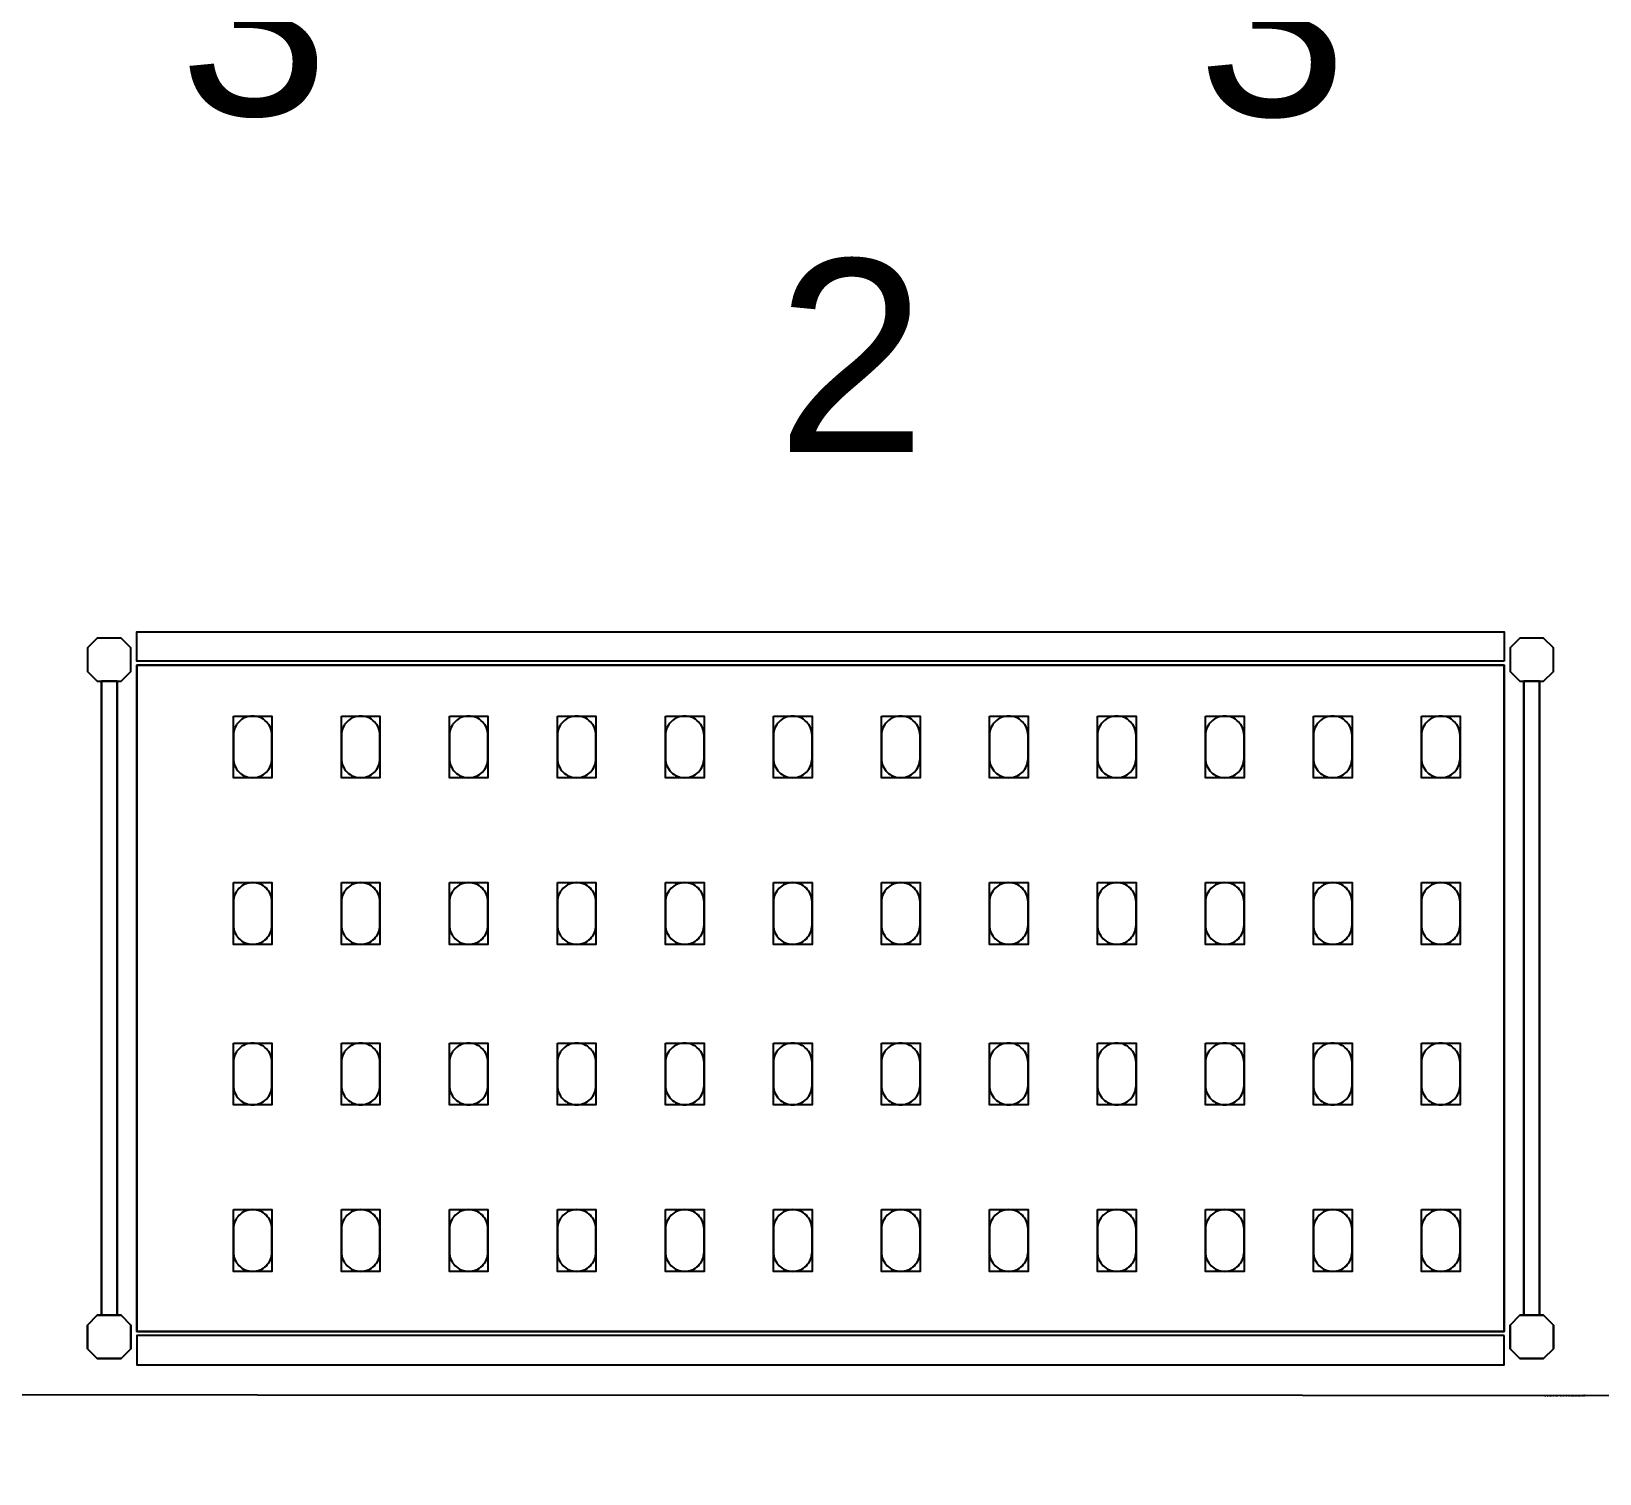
# Model space of a CAD drawing. Header units: millimetres. Extents: x 45 to 25350, y 77 to 5059.
# Drawn here: x 21792.9 to 21894.5, y 4124.9 to 4218.4 of the extents above; entities that cross this region are included whole.
import ezdxf
from ezdxf.enums import TextEntityAlignment as Align

# ---------------------------------------------------------------- set-up
doc = ezdxf.new("R2010")
doc.units = ezdxf.units.MM
doc.header["$LTSCALE"] = 5
for name, color, linetype in [('200-EquipBlack-3d', 250, 'Continuous'), ('200-EquipBorder-2d', 9, 'Continuous'), ('200-EquipID-2d', 7, 'Continuous'), ('200-EquipInternal-2d', 252, 'Continuous'), ('200-EquipSteel-3d', 9, 'Continuous'), ('HG-034 Soğuk Oda', 1, 'Continuous')]:
    doc.layers.add(name, color=color, linetype=linetype)
doc.layers.add('200-InsPoint-3D', color=3, linetype='Continuous', plot=False)
doc.styles.add('ARIAL', font='ARIALUNI.TTF', dxfattribs={"height": 1})
doc.styles.add('ROMANS', font='micross.ttf')

# ---------------------------------------------------------------- blocks, each defined once
blk = doc.blocks.new('attrib')
at = {"layer": '200-EquipID-2d', "style": 'ARIAL'}
blk.add_attdef('POS', text='', height=2.5, dxfattribs=at).set_placement((0, 0, -1), align=Align.MIDDLE)
at = {"layer": '200-EquipID-2d', "style": 'ROMANS', "flags": 1}
for tag, p in [('ZONA', (0, -4.905, -2)), ('EQUIPMENTDATA', (0, -7.89, -2)), ('LONGDESCR', (0, -11.302, -2)), ('EQUIPMENTCONN', (0, -14.714, -2)), ('ACCESSORYDATA', (0, -18.552, -2)), ('ACCESSORYCONN', (0, -21.857, -2))]:
    blk.add_attdef(tag, text='', height=2.5, dxfattribs=at).set_placement(p, align=Align.CENTER)
blk = doc.blocks.new('BLS1784')
at = {"layer": '200-InsPoint-3D'}
blk.add_point((0, 0), dxfattribs=at)
blk.add_point((0, 0), dxfattribs=at)
blk.add_point((0, 0), dxfattribs=at)
blk.add_point((0, 0), dxfattribs=at)
blk.add_point((0, 0), dxfattribs=at)
blk.add_point((0, 0), dxfattribs=at)
blk.add_point((0, 0), dxfattribs=at)
blk.add_point((0, 0), dxfattribs=at)
blk.add_point((0, 0), dxfattribs=at)
blk.add_point((0, 0), dxfattribs=at)
blk.add_point((0, 0), dxfattribs=at)
blk.add_point((0, 0), dxfattribs=at)
blk.add_point((0, 0), dxfattribs=at)
blk.add_point((0, 0), dxfattribs=at)
blk.add_point((0, 0), dxfattribs=at)
blk.add_point((0, 0), dxfattribs=at)
blk.add_point((0, 0), dxfattribs=at)
blk.add_point((0, 0), dxfattribs=at)
blk.add_point((0, 0), dxfattribs=at)
blk.add_point((0, 0), dxfattribs=at)
blk.add_point((0, 0), dxfattribs=at)
blk.add_point((0, 0), dxfattribs=at)
blk.add_point((0, 0), dxfattribs=at)
blk.add_point((0, 0), dxfattribs=at)
blk.add_point((0, 0), dxfattribs=at)
blk.add_point((0, 0), dxfattribs=at)
blk.add_point((0, 0), dxfattribs=at)
blk.add_point((0, 0), dxfattribs=at)
blk.add_point((0, 0), dxfattribs=at)
blk.add_point((0, 0), dxfattribs=at)
blk.add_point((0, 0), dxfattribs=at)
at = {"layer": '200-InsPoint-3D', "flags": 9}
blk.add_attdef('DISTANG', (0, 0), '', height=1, dxfattribs=at)
blk = doc.blocks.new('BLS950')
at = {"layer": '200-EquipBlack-3d'}
for points, elevation in [([(105.5, -120.5), (80.5, -120.5), (80.5, -80.5), (105.5, -80.5)], 1617), ([(105.5, -120.5), (80.5, -120.5), (80.5, -80.5), (105.5, -80.5)], 1167), ([(105.5, -120.5), (80.5, -120.5), (80.5, -80.5), (105.5, -80.5)], 717), ([(105.5, -120.5), (80.5, -120.5), (80.5, -80.5), (105.5, -80.5)], 267), ([(175.5, -120.5), (150.5, -120.5), (150.5, -80.5), (175.5, -80.5)], 1617), ([(175.5, -120.5), (150.5, -120.5), (150.5, -80.5), (175.5, -80.5)], 1167), ([(175.5, -120.5), (150.5, -120.5), (150.5, -80.5), (175.5, -80.5)], 717), ([(175.5, -120.5), (150.5, -120.5), (150.5, -80.5), (175.5, -80.5)], 267), ([(245.5, -120.5), (220.5, -120.5), (220.5, -80.5), (245.5, -80.5)], 1617), ([(245.5, -120.5), (220.5, -120.5), (220.5, -80.5), (245.5, -80.5)], 267), ([(245.5, -120.5), (220.5, -120.5), (220.5, -80.5), (245.5, -80.5)], 717), ([(245.5, -120.5), (220.5, -120.5), (220.5, -80.5), (245.5, -80.5)], 1167), ([(315.5, -120.5), (290.5, -120.5), (290.5, -80.5), (315.5, -80.5)], 1617), ([(315.5, -120.5), (290.5, -120.5), (290.5, -80.5), (315.5, -80.5)], 267), ([(315.5, -120.5), (290.5, -120.5), (290.5, -80.5), (315.5, -80.5)], 717), ([(315.5, -120.5), (290.5, -120.5), (290.5, -80.5), (315.5, -80.5)], 1167), ([(385.5, -120.5), (360.5, -120.5), (360.5, -80.5), (385.5, -80.5)], 1617), ([(385.5, -120.5), (360.5, -120.5), (360.5, -80.5), (385.5, -80.5)], 267), ([(385.5, -120.5), (360.5, -120.5), (360.5, -80.5), (385.5, -80.5)], 717), ([(385.5, -120.5), (360.5, -120.5), (360.5, -80.5), (385.5, -80.5)], 1167), ([(455.5, -120.5), (430.5, -120.5), (430.5, -80.5), (455.5, -80.5)], 1617), ([(455.5, -120.5), (430.5, -120.5), (430.5, -80.5), (455.5, -80.5)], 267), ([(455.5, -120.5), (430.5, -120.5), (430.5, -80.5), (455.5, -80.5)], 717), ([(455.5, -120.5), (430.5, -120.5), (430.5, -80.5), (455.5, -80.5)], 1167), ([(525.5, -120.5), (500.5, -120.5), (500.5, -80.5), (525.5, -80.5)], 1617), ([(525.5, -120.5), (500.5, -120.5), (500.5, -80.5), (525.5, -80.5)], 1167), ([(525.5, -120.5), (500.5, -120.5), (500.5, -80.5), (525.5, -80.5)], 717), ([(525.5, -120.5), (500.5, -120.5), (500.5, -80.5), (525.5, -80.5)], 267), ([(595.5, -120.5), (570.5, -120.5), (570.5, -80.5), (595.5, -80.5)], 1617), ([(595.5, -120.5), (570.5, -120.5), (570.5, -80.5), (595.5, -80.5)], 1167), ([(595.5, -120.5), (570.5, -120.5), (570.5, -80.5), (595.5, -80.5)], 717), ([(595.5, -120.5), (570.5, -120.5), (570.5, -80.5), (595.5, -80.5)], 267), ([(665.5, -120.5), (640.5, -120.5), (640.5, -80.5), (665.5, -80.5)], 1617), ([(665.5, -120.5), (640.5, -120.5), (640.5, -80.5), (665.5, -80.5)], 1167), ([(665.5, -120.5), (640.5, -120.5), (640.5, -80.5), (665.5, -80.5)], 717), ([(665.5, -120.5), (640.5, -120.5), (640.5, -80.5), (665.5, -80.5)], 267), ([(735.5, -120.5), (710.5, -120.5), (710.5, -80.5), (735.5, -80.5)], 1617), ([(735.5, -120.5), (710.5, -120.5), (710.5, -80.5), (735.5, -80.5)], 1167), ([(735.5, -120.5), (710.5, -120.5), (710.5, -80.5), (735.5, -80.5)], 717), ([(735.5, -120.5), (710.5, -120.5), (710.5, -80.5), (735.5, -80.5)], 267), ([(805.5, -120.5), (780.5, -120.5), (780.5, -80.5), (805.5, -80.5)], 1617), ([(805.5, -120.5), (780.5, -120.5), (780.5, -80.5), (805.5, -80.5)], 1167), ([(805.5, -120.5), (780.5, -120.5), (780.5, -80.5), (805.5, -80.5)], 717), ([(805.5, -120.5), (780.5, -120.5), (780.5, -80.5), (805.5, -80.5)], 267), ([(875.5, -120.5), (850.5, -120.5), (850.5, -80.5), (875.5, -80.5)], 1617), ([(875.5, -120.5), (850.5, -120.5), (850.5, -80.5), (875.5, -80.5)], 267), ([(875.5, -120.5), (850.5, -120.5), (850.5, -80.5), (875.5, -80.5)], 717), ([(875.5, -120.5), (850.5, -120.5), (850.5, -80.5), (875.5, -80.5)], 1167), ([(105.5, -228.5), (80.5, -228.5), (80.5, -188.5), (105.5, -188.5)], 1617), ([(105.5, -228.5), (80.5, -228.5), (80.5, -188.5), (105.5, -188.5)], 1167), ([(105.5, -228.5), (80.5, -228.5), (80.5, -188.5), (105.5, -188.5)], 717), ([(105.5, -228.5), (80.5, -228.5), (80.5, -188.5), (105.5, -188.5)], 267), ([(175.5, -228.5), (150.5, -228.5), (150.5, -188.5), (175.5, -188.5)], 1617), ([(175.5, -228.5), (150.5, -228.5), (150.5, -188.5), (175.5, -188.5)], 1167), ([(175.5, -228.5), (150.5, -228.5), (150.5, -188.5), (175.5, -188.5)], 717), ([(175.5, -228.5), (150.5, -228.5), (150.5, -188.5), (175.5, -188.5)], 267), ([(245.5, -228.5), (220.5, -228.5), (220.5, -188.5), (245.5, -188.5)], 1617), ([(245.5, -228.5), (220.5, -228.5), (220.5, -188.5), (245.5, -188.5)], 267), ([(245.5, -228.5), (220.5, -228.5), (220.5, -188.5), (245.5, -188.5)], 717), ([(245.5, -228.5), (220.5, -228.5), (220.5, -188.5), (245.5, -188.5)], 1167), ([(315.5, -228.5), (290.5, -228.5), (290.5, -188.5), (315.5, -188.5)], 1617), ([(315.5, -228.5), (290.5, -228.5), (290.5, -188.5), (315.5, -188.5)], 267), ([(315.5, -228.5), (290.5, -228.5), (290.5, -188.5), (315.5, -188.5)], 717), ([(315.5, -228.5), (290.5, -228.5), (290.5, -188.5), (315.5, -188.5)], 1167), ([(385.5, -228.5), (360.5, -228.5), (360.5, -188.5), (385.5, -188.5)], 1617), ([(385.5, -228.5), (360.5, -228.5), (360.5, -188.5), (385.5, -188.5)], 267), ([(385.5, -228.5), (360.5, -228.5), (360.5, -188.5), (385.5, -188.5)], 717), ([(385.5, -228.5), (360.5, -228.5), (360.5, -188.5), (385.5, -188.5)], 1167), ([(455.5, -228.5), (430.5, -228.5), (430.5, -188.5), (455.5, -188.5)], 1617), ([(455.5, -228.5), (430.5, -228.5), (430.5, -188.5), (455.5, -188.5)], 267), ([(455.5, -228.5), (430.5, -228.5), (430.5, -188.5), (455.5, -188.5)], 717), ([(455.5, -228.5), (430.5, -228.5), (430.5, -188.5), (455.5, -188.5)], 1167), ([(525.5, -228.5), (500.5, -228.5), (500.5, -188.5), (525.5, -188.5)], 1617), ([(525.5, -228.5), (500.5, -228.5), (500.5, -188.5), (525.5, -188.5)], 1167), ([(525.5, -228.5), (500.5, -228.5), (500.5, -188.5), (525.5, -188.5)], 717), ([(525.5, -228.5), (500.5, -228.5), (500.5, -188.5), (525.5, -188.5)], 267), ([(595.5, -228.5), (570.5, -228.5), (570.5, -188.5), (595.5, -188.5)], 1617), ([(595.5, -228.5), (570.5, -228.5), (570.5, -188.5), (595.5, -188.5)], 1167), ([(595.5, -228.5), (570.5, -228.5), (570.5, -188.5), (595.5, -188.5)], 717), ([(595.5, -228.5), (570.5, -228.5), (570.5, -188.5), (595.5, -188.5)], 267), ([(665.5, -228.5), (640.5, -228.5), (640.5, -188.5), (665.5, -188.5)], 1617), ([(665.5, -228.5), (640.5, -228.5), (640.5, -188.5), (665.5, -188.5)], 1167), ([(665.5, -228.5), (640.5, -228.5), (640.5, -188.5), (665.5, -188.5)], 717), ([(665.5, -228.5), (640.5, -228.5), (640.5, -188.5), (665.5, -188.5)], 267), ([(735.5, -228.5), (710.5, -228.5), (710.5, -188.5), (735.5, -188.5)], 1617), ([(735.5, -228.5), (710.5, -228.5), (710.5, -188.5), (735.5, -188.5)], 1167), ([(735.5, -228.5), (710.5, -228.5), (710.5, -188.5), (735.5, -188.5)], 717), ([(735.5, -228.5), (710.5, -228.5), (710.5, -188.5), (735.5, -188.5)], 267), ([(805.5, -228.5), (780.5, -228.5), (780.5, -188.5), (805.5, -188.5)], 1617), ([(805.5, -228.5), (780.5, -228.5), (780.5, -188.5), (805.5, -188.5)], 1167), ([(805.5, -228.5), (780.5, -228.5), (780.5, -188.5), (805.5, -188.5)], 717), ([(805.5, -228.5), (780.5, -228.5), (780.5, -188.5), (805.5, -188.5)], 267), ([(875.5, -228.5), (850.5, -228.5), (850.5, -188.5), (875.5, -188.5)], 1617), ([(875.5, -228.5), (850.5, -228.5), (850.5, -188.5), (875.5, -188.5)], 267), ([(875.5, -228.5), (850.5, -228.5), (850.5, -188.5), (875.5, -188.5)], 717), ([(875.5, -228.5), (850.5, -228.5), (850.5, -188.5), (875.5, -188.5)], 1167), ([(105.5, -332.5), (80.5, -332.5), (80.5, -292.5), (105.5, -292.5)], 1617), ([(105.5, -332.5), (80.5, -332.5), (80.5, -292.5), (105.5, -292.5)], 1167), ([(105.5, -332.5), (80.5, -332.5), (80.5, -292.5), (105.5, -292.5)], 717), ([(105.5, -332.5), (80.5, -332.5), (80.5, -292.5), (105.5, -292.5)], 267), ([(175.5, -332.5), (150.5, -332.5), (150.5, -292.5), (175.5, -292.5)], 1617), ([(175.5, -332.5), (150.5, -332.5), (150.5, -292.5), (175.5, -292.5)], 1167), ([(175.5, -332.5), (150.5, -332.5), (150.5, -292.5), (175.5, -292.5)], 717), ([(175.5, -332.5), (150.5, -332.5), (150.5, -292.5), (175.5, -292.5)], 267), ([(245.5, -332.5), (220.5, -332.5), (220.5, -292.5), (245.5, -292.5)], 1617), ([(245.5, -332.5), (220.5, -332.5), (220.5, -292.5), (245.5, -292.5)], 267), ([(245.5, -332.5), (220.5, -332.5), (220.5, -292.5), (245.5, -292.5)], 717), ([(245.5, -332.5), (220.5, -332.5), (220.5, -292.5), (245.5, -292.5)], 1167), ([(315.5, -332.5), (290.5, -332.5), (290.5, -292.5), (315.5, -292.5)], 1617), ([(315.5, -332.5), (290.5, -332.5), (290.5, -292.5), (315.5, -292.5)], 267), ([(315.5, -332.5), (290.5, -332.5), (290.5, -292.5), (315.5, -292.5)], 717), ([(315.5, -332.5), (290.5, -332.5), (290.5, -292.5), (315.5, -292.5)], 1167), ([(385.5, -332.5), (360.5, -332.5), (360.5, -292.5), (385.5, -292.5)], 1617), ([(385.5, -332.5), (360.5, -332.5), (360.5, -292.5), (385.5, -292.5)], 267), ([(385.5, -332.5), (360.5, -332.5), (360.5, -292.5), (385.5, -292.5)], 717), ([(385.5, -332.5), (360.5, -332.5), (360.5, -292.5), (385.5, -292.5)], 1167), ([(455.5, -332.5), (430.5, -332.5), (430.5, -292.5), (455.5, -292.5)], 1617), ([(455.5, -332.5), (430.5, -332.5), (430.5, -292.5), (455.5, -292.5)], 267), ([(455.5, -332.5), (430.5, -332.5), (430.5, -292.5), (455.5, -292.5)], 717), ([(455.5, -332.5), (430.5, -332.5), (430.5, -292.5), (455.5, -292.5)], 1167), ([(525.5, -332.5), (500.5, -332.5), (500.5, -292.5), (525.5, -292.5)], 1617), ([(525.5, -332.5), (500.5, -332.5), (500.5, -292.5), (525.5, -292.5)], 1167), ([(525.5, -332.5), (500.5, -332.5), (500.5, -292.5), (525.5, -292.5)], 717), ([(525.5, -332.5), (500.5, -332.5), (500.5, -292.5), (525.5, -292.5)], 267), ([(595.5, -332.5), (570.5, -332.5), (570.5, -292.5), (595.5, -292.5)], 1617), ([(595.5, -332.5), (570.5, -332.5), (570.5, -292.5), (595.5, -292.5)], 1167), ([(595.5, -332.5), (570.5, -332.5), (570.5, -292.5), (595.5, -292.5)], 717), ([(595.5, -332.5), (570.5, -332.5), (570.5, -292.5), (595.5, -292.5)], 267), ([(665.5, -332.5), (640.5, -332.5), (640.5, -292.5), (665.5, -292.5)], 1617), ([(665.5, -332.5), (640.5, -332.5), (640.5, -292.5), (665.5, -292.5)], 1167), ([(665.5, -332.5), (640.5, -332.5), (640.5, -292.5), (665.5, -292.5)], 717), ([(665.5, -332.5), (640.5, -332.5), (640.5, -292.5), (665.5, -292.5)], 267), ([(735.5, -332.5), (710.5, -332.5), (710.5, -292.5), (735.5, -292.5)], 1617), ([(735.5, -332.5), (710.5, -332.5), (710.5, -292.5), (735.5, -292.5)], 1167), ([(735.5, -332.5), (710.5, -332.5), (710.5, -292.5), (735.5, -292.5)], 717), ([(735.5, -332.5), (710.5, -332.5), (710.5, -292.5), (735.5, -292.5)], 267), ([(805.5, -332.5), (780.5, -332.5), (780.5, -292.5), (805.5, -292.5)], 1617), ([(805.5, -332.5), (780.5, -332.5), (780.5, -292.5), (805.5, -292.5)], 1167), ([(805.5, -332.5), (780.5, -332.5), (780.5, -292.5), (805.5, -292.5)], 717), ([(805.5, -332.5), (780.5, -332.5), (780.5, -292.5), (805.5, -292.5)], 267), ([(875.5, -332.5), (850.5, -332.5), (850.5, -292.5), (875.5, -292.5)], 1617), ([(875.5, -332.5), (850.5, -332.5), (850.5, -292.5), (875.5, -292.5)], 267), ([(875.5, -332.5), (850.5, -332.5), (850.5, -292.5), (875.5, -292.5)], 717), ([(875.5, -332.5), (850.5, -332.5), (850.5, -292.5), (875.5, -292.5)], 1167), ([(105.5, -440.5), (80.5, -440.5), (80.5, -400.5), (105.5, -400.5)], 1617), ([(105.5, -440.5), (80.5, -440.5), (80.5, -400.5), (105.5, -400.5)], 1167), ([(105.5, -440.5), (80.5, -440.5), (80.5, -400.5), (105.5, -400.5)], 717), ([(105.5, -440.5), (80.5, -440.5), (80.5, -400.5), (105.5, -400.5)], 267), ([(175.5, -440.5), (150.5, -440.5), (150.5, -400.5), (175.5, -400.5)], 1617), ([(175.5, -440.5), (150.5, -440.5), (150.5, -400.5), (175.5, -400.5)], 1167), ([(175.5, -440.5), (150.5, -440.5), (150.5, -400.5), (175.5, -400.5)], 717), ([(175.5, -440.5), (150.5, -440.5), (150.5, -400.5), (175.5, -400.5)], 267), ([(245.5, -440.5), (220.5, -440.5), (220.5, -400.5), (245.5, -400.5)], 1617), ([(245.5, -440.5), (220.5, -440.5), (220.5, -400.5), (245.5, -400.5)], 267), ([(245.5, -440.5), (220.5, -440.5), (220.5, -400.5), (245.5, -400.5)], 717), ([(245.5, -440.5), (220.5, -440.5), (220.5, -400.5), (245.5, -400.5)], 1167), ([(315.5, -440.5), (290.5, -440.5), (290.5, -400.5), (315.5, -400.5)], 1617), ([(315.5, -440.5), (290.5, -440.5), (290.5, -400.5), (315.5, -400.5)], 267), ([(315.5, -440.5), (290.5, -440.5), (290.5, -400.5), (315.5, -400.5)], 717), ([(315.5, -440.5), (290.5, -440.5), (290.5, -400.5), (315.5, -400.5)], 1167), ([(385.5, -440.5), (360.5, -440.5), (360.5, -400.5), (385.5, -400.5)], 1617), ([(385.5, -440.5), (360.5, -440.5), (360.5, -400.5), (385.5, -400.5)], 267), ([(385.5, -440.5), (360.5, -440.5), (360.5, -400.5), (385.5, -400.5)], 717), ([(385.5, -440.5), (360.5, -440.5), (360.5, -400.5), (385.5, -400.5)], 1167), ([(455.5, -440.5), (430.5, -440.5), (430.5, -400.5), (455.5, -400.5)], 1617), ([(455.5, -440.5), (430.5, -440.5), (430.5, -400.5), (455.5, -400.5)], 267), ([(455.5, -440.5), (430.5, -440.5), (430.5, -400.5), (455.5, -400.5)], 717), ([(455.5, -440.5), (430.5, -440.5), (430.5, -400.5), (455.5, -400.5)], 1167), ([(525.5, -440.5), (500.5, -440.5), (500.5, -400.5), (525.5, -400.5)], 1617), ([(525.5, -440.5), (500.5, -440.5), (500.5, -400.5), (525.5, -400.5)], 1167), ([(525.5, -440.5), (500.5, -440.5), (500.5, -400.5), (525.5, -400.5)], 717), ([(525.5, -440.5), (500.5, -440.5), (500.5, -400.5), (525.5, -400.5)], 267), ([(595.5, -440.5), (570.5, -440.5), (570.5, -400.5), (595.5, -400.5)], 1617), ([(595.5, -440.5), (570.5, -440.5), (570.5, -400.5), (595.5, -400.5)], 1167), ([(595.5, -440.5), (570.5, -440.5), (570.5, -400.5), (595.5, -400.5)], 717), ([(595.5, -440.5), (570.5, -440.5), (570.5, -400.5), (595.5, -400.5)], 267), ([(665.5, -440.5), (640.5, -440.5), (640.5, -400.5), (665.5, -400.5)], 1617), ([(665.5, -440.5), (640.5, -440.5), (640.5, -400.5), (665.5, -400.5)], 1167), ([(665.5, -440.5), (640.5, -440.5), (640.5, -400.5), (665.5, -400.5)], 717), ([(665.5, -440.5), (640.5, -440.5), (640.5, -400.5), (665.5, -400.5)], 267), ([(735.5, -440.5), (710.5, -440.5), (710.5, -400.5), (735.5, -400.5)], 1617), ([(735.5, -440.5), (710.5, -440.5), (710.5, -400.5), (735.5, -400.5)], 1167), ([(735.5, -440.5), (710.5, -440.5), (710.5, -400.5), (735.5, -400.5)], 717), ([(735.5, -440.5), (710.5, -440.5), (710.5, -400.5), (735.5, -400.5)], 267), ([(805.5, -440.5), (780.5, -440.5), (780.5, -400.5), (805.5, -400.5)], 1617), ([(805.5, -440.5), (780.5, -440.5), (780.5, -400.5), (805.5, -400.5)], 1167), ([(805.5, -440.5), (780.5, -440.5), (780.5, -400.5), (805.5, -400.5)], 717), ([(805.5, -440.5), (780.5, -440.5), (780.5, -400.5), (805.5, -400.5)], 267), ([(875.5, -440.5), (850.5, -440.5), (850.5, -400.5), (875.5, -400.5)], 1617), ([(875.5, -440.5), (850.5, -440.5), (850.5, -400.5), (875.5, -400.5)], 267), ([(875.5, -440.5), (850.5, -440.5), (850.5, -400.5), (875.5, -400.5)], 717), ([(875.5, -440.5), (850.5, -440.5), (850.5, -400.5), (875.5, -400.5)], 1167)]:
    blk.add_lwpolyline(points, close=True, dxfattribs=dict(at, elevation=elevation))
at = {"layer": '200-EquipBorder-2d'}
for points in [[(52, -39), (938, -39), (938, -20), (52, -20)], [(52, -476), (938, -476), (938, -495), (52, -495)]]:
    blk.add_lwpolyline(points, close=True, dxfattribs=at)
for points in [[(26.3, -52), (20, -45.7), (20, -30.3), (26.3, -24), (41.7, -24), (48, -30.3), (48, -45.7), (41.7, -52), (26.3, -52)], [(948.3, -52), (942, -45.7), (942, -30.3), (948.3, -24), (963.7, -24), (970, -30.3), (970, -45.7), (963.7, -52), (948.3, -52)], [(28.9, -463), (39.1, -463), (39.1, -52), (28.9, -52), (28.9, -463)], [(950.9, -463), (961.1, -463), (961.1, -52), (950.9, -52), (950.9, -463)], [(26.3, -463), (20, -469.3), (20, -484.7), (26.3, -491), (41.7, -491), (48, -484.7), (48, -469.3), (41.7, -463), (26.3, -463)], [(948.3, -463), (942, -469.3), (942, -484.7), (948.3, -491), (963.7, -491), (970, -484.7), (970, -469.3), (963.7, -463), (948.3, -463)]]:
    blk.add_lwpolyline(points, dxfattribs=at)
at = {"layer": '200-EquipInternal-2d'}
blk.add_lwpolyline([(938, -473.5), (52, -473.5), (52, -41.5), (938, -41.5)], close=True, dxfattribs=at)
for points in [[(80.5, -93), (80.5, -108, 0.414214), (93, -120.5, 0.414214), (105.5, -108), (105.5, -93, 0.414214), (93, -80.5, 0.414214), (80.5, -93, 0.414214)], [(150.5, -93), (150.5, -108, 0.414214), (163, -120.5, 0.414214), (175.5, -108), (175.5, -93, 0.414214), (163, -80.5, 0.414214), (150.5, -93, 0.414214)], [(220.5, -93), (220.5, -108, 0.414214), (233, -120.5, 0.414214), (245.5, -108), (245.5, -93, 0.414214), (233, -80.5, 0.414214), (220.5, -93, 0.414214)], [(290.5, -93), (290.5, -108, 0.414214), (303, -120.5, 0.414214), (315.5, -108), (315.5, -93, 0.414214), (303, -80.5, 0.414214), (290.5, -93, 0.414214)], [(360.5, -93), (360.5, -108, 0.414214), (373, -120.5, 0.414214), (385.5, -108), (385.5, -93, 0.414214), (373, -80.5, 0.414214), (360.5, -93, 0.414214)], [(430.5, -93), (430.5, -108, 0.414214), (443, -120.5, 0.414214), (455.5, -108), (455.5, -93, 0.414214), (443, -80.5, 0.414214), (430.5, -93, 0.414214)], [(500.5, -93), (500.5, -108, 0.414214), (513, -120.5, 0.414214), (525.5, -108), (525.5, -93, 0.414214), (513, -80.5, 0.414214), (500.5, -93, 0.414214)], [(570.5, -93), (570.5, -108, 0.414214), (583, -120.5, 0.414214), (595.5, -108), (595.5, -93, 0.414214), (583, -80.5, 0.414214), (570.5, -93, 0.414214)], [(640.5, -93), (640.5, -108, 0.414214), (653, -120.5, 0.414214), (665.5, -108), (665.5, -93, 0.414214), (653, -80.5, 0.414214), (640.5, -93, 0.414214)], [(710.5, -93), (710.5, -108, 0.414214), (723, -120.5, 0.414214), (735.5, -108), (735.5, -93, 0.414214), (723, -80.5, 0.414214), (710.5, -93, 0.414214)], [(780.5, -93), (780.5, -108, 0.414214), (793, -120.5, 0.414214), (805.5, -108), (805.5, -93, 0.414214), (793, -80.5, 0.414214), (780.5, -93, 0.414214)], [(850.5, -93), (850.5, -108, 0.414214), (863, -120.5, 0.414214), (875.5, -108), (875.5, -93, 0.414214), (863, -80.5, 0.414214), (850.5, -93, 0.414214)], [(80.5, -201), (80.5, -216, 0.414214), (93, -228.5, 0.414214), (105.5, -216), (105.5, -201, 0.414214), (93, -188.5, 0.414214), (80.5, -201, 0.414214)], [(150.5, -201), (150.5, -216, 0.414214), (163, -228.5, 0.414214), (175.5, -216), (175.5, -201, 0.414214), (163, -188.5, 0.414214), (150.5, -201, 0.414214)], [(220.5, -201), (220.5, -216, 0.414214), (233, -228.5, 0.414214), (245.5, -216), (245.5, -201, 0.414214), (233, -188.5, 0.414214), (220.5, -201, 0.414214)], [(290.5, -201), (290.5, -216, 0.414214), (303, -228.5, 0.414214), (315.5, -216), (315.5, -201, 0.414214), (303, -188.5, 0.414214), (290.5, -201, 0.414214)], [(360.5, -201), (360.5, -216, 0.414214), (373, -228.5, 0.414214), (385.5, -216), (385.5, -201, 0.414214), (373, -188.5, 0.414214), (360.5, -201, 0.414214)], [(430.5, -201), (430.5, -216, 0.414214), (443, -228.5, 0.414214), (455.5, -216), (455.5, -201, 0.414214), (443, -188.5, 0.414214), (430.5, -201, 0.414214)], [(500.5, -201), (500.5, -216, 0.414214), (513, -228.5, 0.414214), (525.5, -216), (525.5, -201, 0.414214), (513, -188.5, 0.414214), (500.5, -201, 0.414214)], [(570.5, -201), (570.5, -216, 0.414214), (583, -228.5, 0.414214), (595.5, -216), (595.5, -201, 0.414214), (583, -188.5, 0.414214), (570.5, -201, 0.414214)], [(640.5, -201), (640.5, -216, 0.414214), (653, -228.5, 0.414214), (665.5, -216), (665.5, -201, 0.414214), (653, -188.5, 0.414214), (640.5, -201, 0.414214)], [(710.5, -201), (710.5, -216, 0.414214), (723, -228.5, 0.414214), (735.5, -216), (735.5, -201, 0.414214), (723, -188.5, 0.414214), (710.5, -201, 0.414214)], [(780.5, -201), (780.5, -216, 0.414214), (793, -228.5, 0.414214), (805.5, -216), (805.5, -201, 0.414214), (793, -188.5, 0.414214), (780.5, -201, 0.414214)], [(850.5, -201), (850.5, -216, 0.414214), (863, -228.5, 0.414214), (875.5, -216), (875.5, -201, 0.414214), (863, -188.5, 0.414214), (850.5, -201, 0.414214)], [(80.5, -305), (80.5, -320, 0.414214), (93, -332.5, 0.414214), (105.5, -320), (105.5, -305, 0.414214), (93, -292.5, 0.414214), (80.5, -305, 0.414214)], [(150.5, -305), (150.5, -320, 0.414214), (163, -332.5, 0.414214), (175.5, -320), (175.5, -305, 0.414214), (163, -292.5, 0.414214), (150.5, -305, 0.414214)], [(220.5, -305), (220.5, -320, 0.414214), (233, -332.5, 0.414214), (245.5, -320), (245.5, -305, 0.414214), (233, -292.5, 0.414214), (220.5, -305, 0.414214)], [(290.5, -305), (290.5, -320, 0.414214), (303, -332.5, 0.414214), (315.5, -320), (315.5, -305, 0.414214), (303, -292.5, 0.414214), (290.5, -305, 0.414214)], [(360.5, -305), (360.5, -320, 0.414214), (373, -332.5, 0.414214), (385.5, -320), (385.5, -305, 0.414214), (373, -292.5, 0.414214), (360.5, -305, 0.414214)], [(430.5, -305), (430.5, -320, 0.414214), (443, -332.5, 0.414214), (455.5, -320), (455.5, -305, 0.414214), (443, -292.5, 0.414214), (430.5, -305, 0.414214)], [(500.5, -305), (500.5, -320, 0.414214), (513, -332.5, 0.414214), (525.5, -320), (525.5, -305, 0.414214), (513, -292.5, 0.414214), (500.5, -305, 0.414214)], [(570.5, -305), (570.5, -320, 0.414214), (583, -332.5, 0.414214), (595.5, -320), (595.5, -305, 0.414214), (583, -292.5, 0.414214), (570.5, -305, 0.414214)], [(640.5, -305), (640.5, -320, 0.414214), (653, -332.5, 0.414214), (665.5, -320), (665.5, -305, 0.414214), (653, -292.5, 0.414214), (640.5, -305, 0.414214)], [(710.5, -305), (710.5, -320, 0.414214), (723, -332.5, 0.414214), (735.5, -320), (735.5, -305, 0.414214), (723, -292.5, 0.414214), (710.5, -305, 0.414214)], [(780.5, -305), (780.5, -320, 0.414214), (793, -332.5, 0.414214), (805.5, -320), (805.5, -305, 0.414214), (793, -292.5, 0.414214), (780.5, -305, 0.414214)], [(850.5, -305), (850.5, -320, 0.414214), (863, -332.5, 0.414214), (875.5, -320), (875.5, -305, 0.414214), (863, -292.5, 0.414214), (850.5, -305, 0.414214)], [(80.5, -413), (80.5, -428, 0.414214), (93, -440.5, 0.414214), (105.5, -428), (105.5, -413, 0.414214), (93, -400.5, 0.414214), (80.5, -413, 0.414214)], [(150.5, -413), (150.5, -428, 0.414214), (163, -440.5, 0.414214), (175.5, -428), (175.5, -413, 0.414214), (163, -400.5, 0.414214), (150.5, -413, 0.414214)], [(220.5, -413), (220.5, -428, 0.414214), (233, -440.5, 0.414214), (245.5, -428), (245.5, -413, 0.414214), (233, -400.5, 0.414214), (220.5, -413, 0.414214)], [(290.5, -413), (290.5, -428, 0.414214), (303, -440.5, 0.414214), (315.5, -428), (315.5, -413, 0.414214), (303, -400.5, 0.414214), (290.5, -413, 0.414214)], [(360.5, -413), (360.5, -428, 0.414214), (373, -440.5, 0.414214), (385.5, -428), (385.5, -413, 0.414214), (373, -400.5, 0.414214), (360.5, -413, 0.414214)], [(430.5, -413), (430.5, -428, 0.414214), (443, -440.5, 0.414214), (455.5, -428), (455.5, -413, 0.414214), (443, -400.5, 0.414214), (430.5, -413, 0.414214)], [(500.5, -413), (500.5, -428, 0.414214), (513, -440.5, 0.414214), (525.5, -428), (525.5, -413, 0.414214), (513, -400.5, 0.414214), (500.5, -413, 0.414214)], [(570.5, -413), (570.5, -428, 0.414214), (583, -440.5, 0.414214), (595.5, -428), (595.5, -413, 0.414214), (583, -400.5, 0.414214), (570.5, -413, 0.414214)], [(640.5, -413), (640.5, -428, 0.414214), (653, -440.5, 0.414214), (665.5, -428), (665.5, -413, 0.414214), (653, -400.5, 0.414214), (640.5, -413, 0.414214)], [(710.5, -413), (710.5, -428, 0.414214), (723, -440.5, 0.414214), (735.5, -428), (735.5, -413, 0.414214), (723, -400.5, 0.414214), (710.5, -413, 0.414214)], [(780.5, -413), (780.5, -428, 0.414214), (793, -440.5, 0.414214), (805.5, -428), (805.5, -413, 0.414214), (793, -400.5, 0.414214), (780.5, -413, 0.414214)], [(850.5, -413), (850.5, -428, 0.414214), (863, -440.5, 0.414214), (875.5, -428), (875.5, -413, 0.414214), (863, -400.5, 0.414214), (850.5, -413, 0.414214)]]:
    blk.add_lwpolyline(points, format="xyb", dxfattribs=at)
at = {"layer": '200-EquipSteel-3d'}
for points in [[(26.3, -24), (20, -30.3), (20, -45.7), (26.3, -52), (41.7, -52), (48, -45.7), (48, -30.3), (41.7, -24), (26.3, -24)], [(948.3, -24), (942, -30.3), (942, -45.7), (948.3, -52), (963.7, -52), (970, -45.7), (970, -30.3), (963.7, -24), (948.3, -24)], [(26.3, -463), (20, -469.3), (20, -484.7), (26.3, -491), (41.7, -491), (48, -484.7), (48, -469.3), (41.7, -463), (26.3, -463)], [(948.3, -463), (942, -469.3), (942, -484.7), (948.3, -491), (963.7, -491), (970, -484.7), (970, -469.3), (963.7, -463), (948.3, -463)]]:
    blk.add_lwpolyline(points, dxfattribs=at)
at = {"layer": '200-InsPoint-3D'}
blk.add_point((0, 0), dxfattribs=at)
blk.add_point((0, 0), dxfattribs=at)
blk.add_point((0, 0), dxfattribs=at)
blk.add_point((0, 0), dxfattribs=at)
blk.add_point((0, 0), dxfattribs=at)
blk.add_point((0, 0), dxfattribs=at)
blk.add_point((0, 0), dxfattribs=at)
blk.add_point((0, 0), dxfattribs=at)
blk.add_point((0, 0), dxfattribs=at)
blk.add_point((0, 0), dxfattribs=at)
blk.add_point((0, 0), dxfattribs=at)
blk.add_point((0, 0), dxfattribs=at)
blk.add_point((0, 0), dxfattribs=at)
blk.add_point((0, 0), dxfattribs=at)
blk.add_point((0, 0), dxfattribs=at)
blk.add_point((0, 0), dxfattribs=at)
blk.add_point((0, 0), dxfattribs=at)
blk.add_point((0, 0), dxfattribs=at)
blk.add_point((0, 0), dxfattribs=at)
blk.add_point((0, 0), dxfattribs=at)
blk.add_point((0, 0), dxfattribs=at)
blk.add_point((0, 0), dxfattribs=at)
blk.add_attdef('DISTANG', (0, 0), '', height=1, dxfattribs=at)
at = {"layer": '200-EquipSteel-3d'}
mesh = blk.add_polymesh((6, 3), dxfattribs=at)
for k, corner in enumerate([(52, -473.5, 1615), (52, -473.5, 1585), (52, -473.5, 1585), (52, -41.5, 1615), (52, -41.5, 1585), (52, -41.5, 1585), (938, -41.5, 1615), (938, -41.5, 1585), (52, -41.5, 1585), (938, -473.5, 1615), (938, -473.5, 1585), (52, -473.5, 1585), (938, -473.5, 1615), (938, -473.5, 1615), (52, -473.5, 1615), (938, -41.5, 1615), (938, -41.5, 1615), (52, -41.5, 1615)]):
    mesh.set_mesh_vertex(divmod(k, 3), corner)
mesh = blk.add_polymesh((6, 3), dxfattribs=at)
for k, corner in enumerate([(52, -473.5, 265), (52, -473.5, 235), (52, -473.5, 235), (52, -41.5, 265), (52, -41.5, 235), (52, -41.5, 235), (938, -41.5, 265), (938, -41.5, 235), (52, -41.5, 235), (938, -473.5, 265), (938, -473.5, 235), (52, -473.5, 235), (938, -473.5, 265), (938, -473.5, 265), (52, -473.5, 265), (938, -41.5, 265), (938, -41.5, 265), (52, -41.5, 265)]):
    mesh.set_mesh_vertex(divmod(k, 3), corner)
mesh = blk.add_polymesh((6, 3), dxfattribs=at)
for k, corner in enumerate([(52, -473.5, 715), (52, -473.5, 685), (52, -473.5, 685), (52, -41.5, 715), (52, -41.5, 685), (52, -41.5, 685), (938, -41.5, 715), (938, -41.5, 685), (52, -41.5, 685), (938, -473.5, 715), (938, -473.5, 685), (52, -473.5, 685), (938, -473.5, 715), (938, -473.5, 715), (52, -473.5, 715), (938, -41.5, 715), (938, -41.5, 715), (52, -41.5, 715)]):
    mesh.set_mesh_vertex(divmod(k, 3), corner)
mesh = blk.add_polymesh((6, 3), dxfattribs=at)
for k, corner in enumerate([(52, -473.5, 1165), (52, -473.5, 1135), (52, -473.5, 1135), (52, -41.5, 1165), (52, -41.5, 1135), (52, -41.5, 1135), (938, -41.5, 1165), (938, -41.5, 1135), (52, -41.5, 1135), (938, -473.5, 1165), (938, -473.5, 1135), (52, -473.5, 1135), (938, -473.5, 1165), (938, -473.5, 1165), (52, -473.5, 1165), (938, -41.5, 1165), (938, -41.5, 1165), (52, -41.5, 1165)]):
    mesh.set_mesh_vertex(divmod(k, 3), corner)
mesh = blk.add_polymesh((6, 3), dxfattribs=at)
for k, corner in enumerate([(28.9, -52, 1670), (28.9, -52, 1650), (28.9, -52, 1650), (39.1, -52, 1670), (39.1, -52, 1650), (39.1, -52, 1650), (39.1, -463, 1670), (39.1, -463, 1650), (39.1, -52, 1650), (28.9, -463, 1670), (28.9, -463, 1650), (28.9, -52, 1650), (28.9, -463, 1670), (28.9, -463, 1670), (28.9, -52, 1670), (39.1, -463, 1670), (39.1, -463, 1670), (39.1, -52, 1670)]):
    mesh.set_mesh_vertex(divmod(k, 3), corner)
mesh = blk.add_polymesh((6, 3), dxfattribs=at)
for k, corner in enumerate([(28.9, -52, 920), (28.9, -52, 900), (28.9, -52, 900), (39.1, -52, 920), (39.1, -52, 900), (39.1, -52, 900), (39.1, -463, 920), (39.1, -463, 900), (39.1, -52, 900), (28.9, -463, 920), (28.9, -463, 900), (28.9, -52, 900), (28.9, -463, 920), (28.9, -463, 920), (28.9, -52, 920), (39.1, -463, 920), (39.1, -463, 920), (39.1, -52, 920)]):
    mesh.set_mesh_vertex(divmod(k, 3), corner)
mesh = blk.add_polymesh((6, 3), dxfattribs=at)
for k, corner in enumerate([(28.9, -52, 260), (28.9, -52, 240), (28.9, -52, 240), (39.1, -52, 260), (39.1, -52, 240), (39.1, -52, 240), (39.1, -463, 260), (39.1, -463, 240), (39.1, -52, 240), (28.9, -463, 260), (28.9, -463, 240), (28.9, -52, 240), (28.9, -463, 260), (28.9, -463, 260), (28.9, -52, 260), (39.1, -463, 260), (39.1, -463, 260), (39.1, -52, 260)]):
    mesh.set_mesh_vertex(divmod(k, 3), corner)
mesh = blk.add_polymesh((6, 3), dxfattribs=at)
for k, corner in enumerate([(961.1, -52, 260), (961.1, -52, 240), (961.1, -52, 240), (950.9, -52, 260), (950.9, -52, 240), (950.9, -52, 240), (950.9, -463, 260), (950.9, -463, 240), (950.9, -52, 240), (961.1, -463, 260), (961.1, -463, 240), (961.1, -52, 240), (961.1, -463, 260), (961.1, -463, 260), (961.1, -52, 260), (950.9, -463, 260), (950.9, -463, 260), (950.9, -52, 260)]):
    mesh.set_mesh_vertex(divmod(k, 3), corner)
mesh = blk.add_polymesh((6, 3), dxfattribs=at)
for k, corner in enumerate([(961.1, -52, 920), (961.1, -52, 900), (961.1, -52, 900), (950.9, -52, 920), (950.9, -52, 900), (950.9, -52, 900), (950.9, -463, 920), (950.9, -463, 900), (950.9, -52, 900), (961.1, -463, 920), (961.1, -463, 900), (961.1, -52, 900), (961.1, -463, 920), (961.1, -463, 920), (961.1, -52, 920), (950.9, -463, 920), (950.9, -463, 920), (950.9, -52, 920)]):
    mesh.set_mesh_vertex(divmod(k, 3), corner)
mesh = blk.add_polymesh((6, 3), dxfattribs=at)
for k, corner in enumerate([(961.1, -52, 1670), (961.1, -52, 1650), (961.1, -52, 1650), (950.9, -52, 1670), (950.9, -52, 1650), (950.9, -52, 1650), (950.9, -463, 1670), (950.9, -463, 1650), (950.9, -52, 1650), (961.1, -463, 1670), (961.1, -463, 1650), (961.1, -52, 1650), (961.1, -463, 1670), (961.1, -463, 1670), (961.1, -52, 1670), (950.9, -463, 1670), (950.9, -463, 1670), (950.9, -52, 1670)]):
    mesh.set_mesh_vertex(divmod(k, 3), corner)

msp = doc.modelspace()

# ---------------------------------------------------------------- hatches: boundary and pattern name
at = {"ltscale": 0.5}
h = msp.add_hatch(dxfattribs=at)
h.set_pattern_fill('ANSI31', color=251, scale=30)
h.set_pattern_definition([(45, (24280.266, 18410.9967), (-2.6516504, 2.6516504), [])])
h.paths.add_polyline_path([(21763.42, 4094.47), (22023.38, 4098.96), (22023.02, 4119.96), (21730.1, 4114.9), (21721.79, 4595.08, -0.130845), (22999.27, 4233.91, -0.490921), (22999.35, 4233.95, -0.006684), (23000.2, 4268.19, 0.132238), (21691.26, 4625.37), (21711.96, 3429.14), (22159.11, 3170.98), (22174.11, 3196.96), (22030.23, 3280.02), (22097.77, 3397), (22270.98, 3297), (22270.99, 3297.02), (22281.98, 3316.05), (22090.58, 3426.55), (22020.06, 3425.33), (21775.09, 3421.1, -0.000011), (21771.02, 3655.54), (22030.98, 3660.03), (22030.62, 3681.03), (21770.66, 3676.54, -0.000019)])

# ---------------------------------------------------------------- linework, layer by layer
at = {"layer": 'HG-034 Soğuk Oda'}
msp.add_lwpolyline([(21736.38, 4329.94), (21943.05, 4329.96), (21943, 4129.96), (21739.84, 4130.02)], close=True, dxfattribs=at)

# ---------------------------------------------------------------- block references
at = {"xscale": 0.1000000000000014, "yscale": 0.1000000000000014, "zscale": 0.1, "rotation": 90}
msp.add_blockref('BLS1784', (21893.55, 4129.98), dxfattribs=at)
at = {"xscale": 0.09999999999854481, "yscale": 0.09999999999854481, "zscale": 0.1, "rotation": 180}
msp.add_blockref('BLS950', (21893.55, 4129.98), dxfattribs=at).add_auto_attribs({'DISTANG': '718.6689084689818^I5.312741399881808'})
at = {"layer": '200-EquipID-2d'}
ref = msp.add_blockref('attrib', (21807.34, 4219.22), dxfattribs=dict(at, xscale=5, yscale=5, zscale=5))
ref.add_attrib('POS', '3', dxfattribs={"color": 7, "height": 12.5, "style": 'ARIAL'}).set_placement((21807.34, 4219.22, -5), align=Align.MIDDLE)
ref = msp.add_blockref('attrib', (21873.34, 4219.18), dxfattribs=dict(at, xscale=5, yscale=5, zscale=5))
ref.add_attrib('POS', '3', dxfattribs={"color": 7, "height": 12.5, "style": 'ARIAL'}).set_placement((21873.34, 4219.18, -5), align=Align.MIDDLE)
ref = msp.add_blockref('attrib', (21846.05, 4197.48), dxfattribs=dict(at, xscale=5, yscale=5, zscale=5))
ref.add_attrib('POS', '2', dxfattribs={"color": 7, "height": 12.5, "style": 'ARIAL'}).set_placement((21846.05, 4197.48, -5), align=Align.MIDDLE)

doc.saveas('drawing.dxf')
